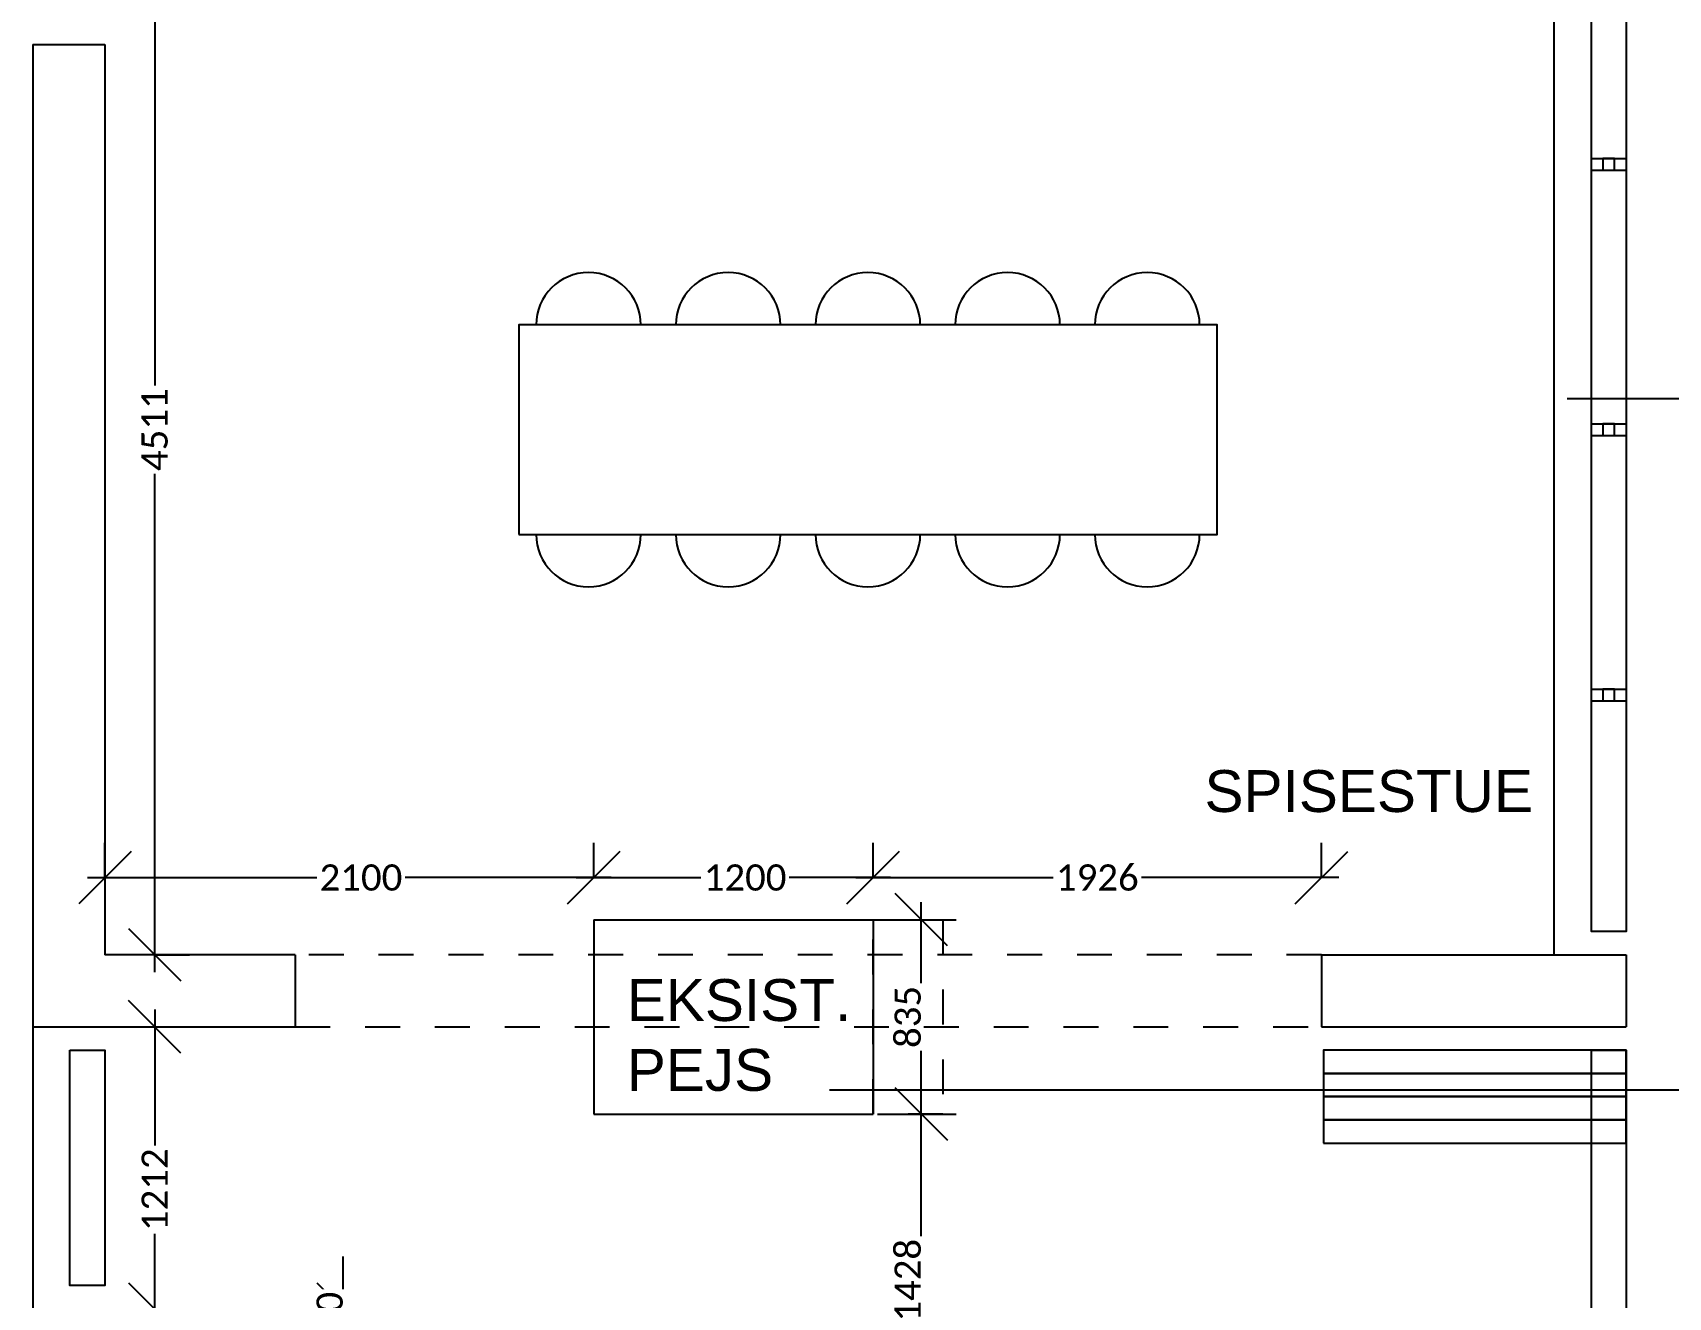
# Model space of a CAD drawing. Header units: millimetres. Extents: x -125028 to 402293, y -1165516 to -1085363.
# Drawn here: x 143779 to 150804, y -1131918 to -1126485 of the extents above; entities that cross this region are included whole.
import ezdxf

# ---------------------------------------------------------------- set-up
doc = ezdxf.new("R2010")
doc.units = ezdxf.units.MM
doc.header["$LTSCALE"] = 100
doc.linetypes.add('Dash 1_5', pattern=[3, 1.5, -1.5])
doc.layers.add('A99--M-', color=9, linetype='Continuous', lineweight=9)
for name, color, linetype in [('Inventar', 8, 'Continuous'), ('Tekst rum', 161, 'Continuous'), ('Vinduesglas', 220, 'Continuous'), ('Vægge meget let', 8, 'Continuous'), ('Vægge tung', 4, 'Continuous')]:
    doc.layers.add(name, color=color, linetype=linetype)
doc.styles.add('Calibri_1', font='calibri.ttf', dxfattribs={"height": 112.5})
doc.dimstyles.new('Diagonal_-_1_5_mm_Calibri', dxfattribs={"dimscale": 304.8, "dimtxt": 132.451698, "dimasz": 0.738189, "dimexe": 0.492126, "dimexo": 0.0625, "dimgap": 0, "dimtad": 1, "dimdec": 0, "dimzin": 0, "dimdsep": 46, "dimtxsty": 'Calibri_1', "dimblk1": 'OBLIQUE', "dimblk2": 'OBLIQUE', "dimsah": 1, "dimcen": 0.09, "dimdle": 0.246063, "dimazin": 0, "dimtfac": 1, "dimtdec": 4, "dimtix": 1, "dimtmove": 2, "dimatfit": 3, "dimfxl": 0.492126, "dimfxlon": 1, "dimtvp": 1, "dimtfill": 1, "dimtolj": 1, "dimtzin": 0, "dimarcsym": 2})

# ---------------------------------------------------------------- blocks, each defined once
blk = doc.blocks.new('_Oblique')
at = {"color": 0, "linetype": 'ByBlock', "lineweight": -2}
blk.add_line((-0.5, -0.5), (0.5, 0.5), dxfattribs=at)
blk = doc.blocks.new('*D2768')
at = {"layer": 'A99--M-', "color": 0, "lineweight": -2, "transparency": 16777216}
for p, q in [((144302.6, -1125860), (144302.6, -1128017.7)), ((144302.6, -1125935), (144452.6, -1125935)), ((144302.6, -1130521), (144302.6, -1128363.3)), ((144302.6, -1130446), (144452.6, -1130446))]:
    blk.add_line(p, q, dxfattribs=at)
at = {"layer": 'Defpoints', "color": 0, "transparency": 16777216}
for p in [(144302.6, -1125935), (144302.6, -1130446), (144302.6, -1130446)]:
    blk.add_point(p, dxfattribs=at)
at = {"layer": 'A99--M-', "color": 0, "lineweight": -2, "transparency": 16777216, "xscale": 224.9999999999999, "yscale": 224.9999999999999, "zscale": 224.9999999999999}
for p, rotation in [((144302.6, -1125935), 90), ((144302.6, -1130446), 270)]:
    blk.add_blockref('_Oblique', p, dxfattribs=dict(at, rotation=rotation))
at = {"layer": 'A99--M-', "color": 0, "transparency": 16777216, "insert": (144302.6, -1128190.5), "char_height": 112.5, "attachment_point": 5, "rotation": 90, "style": 'Calibri_1', "bg_fill": 3, "box_fill_scale": 1.1, "bg_fill_color": 256, "bg_fill_true_color": 13158600, "bg_fill_transparency": 0}
blk.add_mtext('\\A1;4511', dxfattribs=at)
blk = doc.blocks.new('*D2779')
at = {"layer": 'A99--M-', "color": 0, "lineweight": -2, "transparency": 16777216}
for p, q in [((144302.6, -1130681), (144302.6, -1131288.8)), ((144302.6, -1130756), (144452.6, -1130756)), ((144302.6, -1132043), (144302.6, -1131623.2)), ((144302.6, -1131968), (144452.6, -1131968))]:
    blk.add_line(p, q, dxfattribs=at)
at = {"layer": 'Defpoints', "color": 0, "transparency": 16777216}
for p in [(144302.6, -1130756), (144302.6, -1131968), (144302.6, -1131968)]:
    blk.add_point(p, dxfattribs=at)
at = {"layer": 'A99--M-', "color": 0, "lineweight": -2, "transparency": 16777216, "xscale": 224.9999999999999, "yscale": 224.9999999999999, "zscale": 224.9999999999999}
for p, rotation in [((144302.6, -1130756), 90), ((144302.6, -1131968), 270)]:
    blk.add_blockref('_Oblique', p, dxfattribs=dict(at, rotation=rotation))
at = {"layer": 'A99--M-', "color": 0, "transparency": 16777216, "insert": (144302.6, -1131456), "char_height": 112.5, "attachment_point": 5, "rotation": 90, "style": 'Calibri_1', "bg_fill": 3, "box_fill_scale": 1.1, "bg_fill_color": 256, "bg_fill_true_color": 13158600, "bg_fill_transparency": 0}
blk.add_mtext('\\A1;1212', dxfattribs=at)
blk = doc.blocks.new('*D2785')
at = {"layer": 'A99--M-', "color": 0, "lineweight": -2, "transparency": 16777216}
for p, q in [((144088.6, -1130115), (144088.6, -1129965)), ((146188.6, -1130115), (146188.6, -1129965)), ((144013.6, -1130115), (145017, -1130115)), ((146263.6, -1130115), (145360.3, -1130115))]:
    blk.add_line(p, q, dxfattribs=at)
at = {"layer": 'Defpoints', "color": 0, "transparency": 16777216}
for p in [(144088.6, -1130115), (144088.6, -1130115), (146188.6, -1130115)]:
    blk.add_point(p, dxfattribs=at)
at = {"layer": 'A99--M-', "color": 0, "lineweight": -2, "transparency": 16777216, "xscale": 224.9999999999999, "yscale": 224.9999999999999, "zscale": 224.9999999999999, "rotation": 180}
blk.add_blockref('_Oblique', (144088.6, -1130115), dxfattribs=at)
at = {"layer": 'A99--M-', "color": 0, "lineweight": -2, "transparency": 16777216, "xscale": 224.9999999999999, "yscale": 224.9999999999999, "zscale": 224.9999999999999}
blk.add_blockref('_Oblique', (146188.6, -1130115), dxfattribs=at)
at = {"layer": 'A99--M-', "color": 0, "transparency": 16777216, "insert": (145188.6, -1130115), "char_height": 112.5, "attachment_point": 5, "style": 'Calibri_1', "bg_fill": 3, "box_fill_scale": 1.1, "bg_fill_color": 256, "bg_fill_true_color": 13158600, "bg_fill_transparency": 0}
blk.add_mtext('\\A1;2100', dxfattribs=at)
blk = doc.blocks.new('*D2786')
at = {"layer": 'A99--M-', "color": 0, "lineweight": -2, "transparency": 16777216}
for p, q in [((146188.6, -1130115), (146188.6, -1129965)), ((147388.6, -1130115), (147388.6, -1129965)), ((146113.6, -1130115), (146669.6, -1130115)), ((147463.6, -1130115), (147007.7, -1130115))]:
    blk.add_line(p, q, dxfattribs=at)
at = {"layer": 'Defpoints', "color": 0, "transparency": 16777216}
for p in [(146188.6, -1130115), (146188.6, -1130115), (147388.6, -1130115)]:
    blk.add_point(p, dxfattribs=at)
at = {"layer": 'A99--M-', "color": 0, "lineweight": -2, "transparency": 16777216, "xscale": 224.9999999999999, "yscale": 224.9999999999999, "zscale": 224.9999999999999, "rotation": 180}
blk.add_blockref('_Oblique', (146188.6, -1130115), dxfattribs=at)
at = {"layer": 'A99--M-', "color": 0, "lineweight": -2, "transparency": 16777216, "xscale": 224.9999999999999, "yscale": 224.9999999999999, "zscale": 224.9999999999999}
blk.add_blockref('_Oblique', (147388.6, -1130115), dxfattribs=at)
at = {"layer": 'A99--M-', "color": 0, "transparency": 16777216, "insert": (146838.6, -1130115), "char_height": 112.5, "attachment_point": 5, "style": 'Calibri_1', "bg_fill": 3, "box_fill_scale": 1.1, "bg_fill_color": 256, "bg_fill_true_color": 13158600, "bg_fill_transparency": 0}
blk.add_mtext('\\A1;1200', dxfattribs=at)
blk = doc.blocks.new('*D2787')
at = {"layer": 'A99--M-', "color": 0, "lineweight": -2, "transparency": 16777216}
for p, q in [((147388.6, -1130115), (147388.6, -1129965)), ((149314.6, -1130115), (149314.6, -1129965)), ((147313.6, -1130115), (148183, -1130115)), ((149389.6, -1130115), (148520.3, -1130115))]:
    blk.add_line(p, q, dxfattribs=at)
at = {"layer": 'Defpoints', "color": 0, "transparency": 16777216}
for p in [(147388.6, -1130115), (147388.6, -1130115), (149314.6, -1130115)]:
    blk.add_point(p, dxfattribs=at)
at = {"layer": 'A99--M-', "color": 0, "lineweight": -2, "transparency": 16777216, "xscale": 224.9999999999999, "yscale": 224.9999999999999, "zscale": 224.9999999999999, "rotation": 180}
blk.add_blockref('_Oblique', (147388.6, -1130115), dxfattribs=at)
at = {"layer": 'A99--M-', "color": 0, "lineweight": -2, "transparency": 16777216, "xscale": 224.9999999999999, "yscale": 224.9999999999999, "zscale": 224.9999999999999}
blk.add_blockref('_Oblique', (149314.6, -1130115), dxfattribs=at)
at = {"layer": 'A99--M-', "color": 0, "transparency": 16777216, "insert": (148351.6, -1130115), "char_height": 112.5, "attachment_point": 5, "style": 'Calibri_1', "bg_fill": 3, "box_fill_scale": 1.1, "bg_fill_color": 256, "bg_fill_true_color": 13158600, "bg_fill_transparency": 0}
blk.add_mtext('\\A1;1926', dxfattribs=at)
blk = doc.blocks.new('*D2793')
at = {"layer": 'A99--M-', "color": 0, "lineweight": -2, "transparency": 16777216}
for p, q in [((145112.1, -1131968), (145112.1, -1131743)), ((144925.7, -1131968), (145262.1, -1131968)), ((145112.1, -1131968), (145112.1, -1132088)), ((144925.7, -1132088), (145262.1, -1132088)), ((145112.1, -1132088), (145112.1, -1132313))]:
    blk.add_line(p, q, dxfattribs=at)
at = {"layer": 'Defpoints', "color": 0, "transparency": 16777216}
for p in [(144906.6, -1131968), (144906.6, -1132088)]:
    blk.add_point(p, dxfattribs=at)
at = {"layer": 'A99--M-', "color": 0, "lineweight": -2, "transparency": 16777216, "xscale": 224.9999999999999, "yscale": 224.9999999999999, "zscale": 224.9999999999999}
for p, rotation in [((145112.1, -1131968), 270), ((145112.1, -1132088), 90)]:
    blk.add_blockref('_Oblique', p, dxfattribs=dict(at, rotation=rotation))
at = {"layer": 'A99--M-', "color": 0, "transparency": 16777216, "insert": (145054.5, -1132028), "char_height": 112.5, "attachment_point": 5, "rotation": 90, "style": 'Calibri_1', "bg_fill": 3, "box_fill_scale": 1.1, "bg_fill_color": 256, "bg_fill_true_color": 13158600, "bg_fill_transparency": 0}
blk.add_mtext('\\A1;120', dxfattribs=at)
at = {"layer": 'Defpoints', "color": 0, "transparency": 16777216}
blk.add_point((145112.1, -1132088), dxfattribs=at)
blk = doc.blocks.new('*D2797')
at = {"layer": 'A99--M-', "color": 0, "lineweight": -2, "transparency": 16777216}
for p, q in [((147595.1, -1132633.8), (147595.1, -1131056)), ((147407.7, -1131131), (147745.1, -1131131)), ((147397.7, -1132558.8), (147745.1, -1132558.8))]:
    blk.add_line(p, q, dxfattribs=at)
at = {"layer": 'Defpoints', "color": 0, "transparency": 16777216}
for p in [(147388.6, -1131131), (147595.1, -1131131), (147378.6, -1132558.8)]:
    blk.add_point(p, dxfattribs=at)
at = {"layer": 'A99--M-', "color": 0, "lineweight": -2, "transparency": 16777216, "xscale": 224.9999999999999, "yscale": 224.9999999999999, "zscale": 224.9999999999999}
for p, rotation in [((147595.1, -1131131), 90), ((147595.1, -1132558.8), 270)]:
    blk.add_blockref('_Oblique', p, dxfattribs=dict(at, rotation=rotation))
at = {"layer": 'A99--M-', "color": 0, "transparency": 16777216, "insert": (147537.5, -1131844.9), "char_height": 112.5, "attachment_point": 5, "rotation": 90, "style": 'Calibri_1', "bg_fill": 3, "box_fill_scale": 1.1, "bg_fill_color": 256, "bg_fill_true_color": 13158600, "bg_fill_transparency": 0}
blk.add_mtext('\\A1;1428', dxfattribs=at)
blk = doc.blocks.new('*D2798')
at = {"layer": 'A99--M-', "color": 0, "lineweight": -2, "transparency": 16777216}
for p, q in [((147595.1, -1131206), (147595.1, -1130221)), ((147407.7, -1130296), (147745.1, -1130296)), ((147407.7, -1131131), (147745.1, -1131131))]:
    blk.add_line(p, q, dxfattribs=at)
at = {"layer": 'Defpoints', "color": 0, "transparency": 16777216}
for p in [(147388.6, -1130296), (147595.1, -1130296), (147388.6, -1131131)]:
    blk.add_point(p, dxfattribs=at)
at = {"layer": 'A99--M-', "color": 0, "lineweight": -2, "transparency": 16777216, "xscale": 224.9999999999999, "yscale": 224.9999999999999, "zscale": 224.9999999999999}
for p, rotation in [((147595.1, -1130296), 90), ((147595.1, -1131131), 270)]:
    blk.add_blockref('_Oblique', p, dxfattribs=dict(at, rotation=rotation))
at = {"layer": 'A99--M-', "color": 0, "transparency": 16777216, "insert": (147537.5, -1130713.5), "char_height": 112.5, "attachment_point": 5, "rotation": 90, "style": 'Calibri_1', "bg_fill": 3, "box_fill_scale": 1.1, "bg_fill_color": 256, "bg_fill_true_color": 13158600, "bg_fill_transparency": 0}
blk.add_mtext('\\A1;835', dxfattribs=at)

msp = doc.modelspace()

# ---------------------------------------------------------------- linework, layer by layer
at = {"layer": 'Inventar'}
msp.add_lwpolyline([(145866.1, -1128640.5), (148866.1, -1128640.5), (148866.1, -1127740.5), (145866.1, -1127740.5)], close=True, dxfattribs=at)
for centre, start, end in [((146166.1, -1127740.5), 0, 180), ((146766.1, -1127740.5), 0, 180), ((147366.1, -1127740.5), 0, 180), ((147966.1, -1127740.5), 0, 180), ((148566.1, -1127740.5), 0, 180), ((146166.1, -1128640.5), 180, 0), ((146766.1, -1128640.5), 180, 0), ((147366.1, -1128640.5), 180, 0), ((147966.1, -1128640.5), 180, 0), ((148566.1, -1128640.5), 180, 0)]:
    msp.add_arc(centre, 225, start, end, dxfattribs=at)
at = {"layer": 'Tekst rum'}
for p, q in [((150370.1, -1128057), (160301.1, -1128057)), ((147201.1, -1131026), (160301.1, -1131026))]:
    msp.add_line(p, q, dxfattribs=at)
at = {"layer": 'Vinduesglas'}
for p, q in [((150473.6, -1127025.5), (150623.6, -1127025.5)), ((150473.6, -1127075.5), (150623.6, -1127075.5)), ((150473.6, -1128165.5), (150623.6, -1128165.5)), ((150473.6, -1128215.5), (150623.6, -1128215.5)), ((150473.6, -1129305.5), (150623.6, -1129305.5)), ((150473.6, -1129355.5), (150623.6, -1129355.5))]:
    msp.add_line(p, q, dxfattribs=at)
for points in [[(150473.6, -1126035), (150623.6, -1126035), (150623.6, -1130346), (150473.6, -1130346)], [(143938.6, -1130856), (144088.6, -1130856), (144088.6, -1131868), (143938.6, -1131868)], [(149323.6, -1130956), (150623.6, -1130956), (150623.6, -1130856), (149323.6, -1130856)], [(150473.6, -1130856), (150623.6, -1130856), (150623.6, -1137063.7), (150473.6, -1137063.7)], [(149323.6, -1131056), (150623.6, -1131056), (150623.6, -1130956), (149323.6, -1130956)], [(149323.6, -1131156), (150623.6, -1131156), (150623.6, -1131056), (149323.6, -1131056)], [(149323.6, -1131256), (150623.6, -1131256), (150623.6, -1131156), (149323.6, -1131156)]]:
    msp.add_lwpolyline(points, close=True, dxfattribs=at)
at = {"layer": 'Vægge meget let'}
for p, q in [((150313.6, -1130446), (150313.6, -1125935)), ((143778.6, -1130756), (143778.6, -1131968))]:
    msp.add_line(p, q, dxfattribs=at)
at = {"layer": 'Vægge meget let', "linetype": 'Dash 1_5'}
for p, q in [((149314.6, -1130446), (144906.6, -1130446)), ((144906.6, -1130756), (149314.6, -1130756))]:
    msp.add_line(p, q, dxfattribs=at)
msp.add_lwpolyline([(147388.6, -1130296), (147688.6, -1130296), (147688.6, -1131131), (147388.6, -1131131)], close=True, dxfattribs=at)
at = {"layer": 'Vægge tung'}
for p, q in [((143778.6, -1126535), (143778.6, -1130756)), ((143778.6, -1126535), (144088.6, -1126535)), ((144088.6, -1126535), (144088.6, -1130446)), ((146188.6, -1130296), (146188.6, -1131131)), ((146188.6, -1130296), (147388.6, -1130296)), ((147388.6, -1130296), (147388.6, -1131131)), ((144906.6, -1130446), (144906.6, -1130756)), ((149314.6, -1130446), (149314.6, -1130756)), ((149314.6, -1130446), (150623.6, -1130446)), ((150623.6, -1130446), (150623.6, -1130756)), ((143778.6, -1130756), (144906.6, -1130756)), ((149314.6, -1130756), (150623.6, -1130756)), ((146188.6, -1131131), (147388.6, -1131131))]:
    msp.add_line(p, q, dxfattribs=at)
for points in [[(150523.6, -1127075.5), (150573.6, -1127075.5), (150573.6, -1127025.5), (150523.6, -1127025.5)], [(150523.6, -1128215.5), (150573.6, -1128215.5), (150573.6, -1128165.5), (150523.6, -1128165.5)], [(150523.6, -1129355.5), (150573.6, -1129355.5), (150573.6, -1129305.5), (150523.6, -1129305.5)]]:
    msp.add_lwpolyline(points, close=True, dxfattribs=at)

# ---------------------------------------------------------------- texts
at = {"layer": 'Tekst rum', "char_height": 180, "attachment_point": 1}
for s, width, heights, insert in [('{\\fArial|b0|i0|c0|p34;SPISESTUE}', 2883, [0], (148812, -1129653)), ('{\\fArial|b0|i0|c0|p34;EKSIST.\\PPEJS}', 1012.101, [1445], (146330.5, -1130551))]:
    msp.add_mtext_dynamic_manual_height_columns(s, width=width, gutter_width=1, heights=heights, dxfattribs=dict(at, insert=insert))

# ---------------------------------------------------------------- dimensions: what is measured, and where the dimension line sits
at = {"layer": 'A99--M-'}
dim = msp.add_linear_dim(base=(144302.6, -1130446), p1=(144302.6, -1125935), p2=(144302.6, -1130446), angle=90, dimstyle='Diagonal_-_1_5_mm_Calibri', override={"dimpost": '<>', "dimfxl": 1459.172368}, dxfattribs=at)
dim.commit()
dim.dimension.update_dxf_attribs({"geometry": '*D2768', "text_midpoint": (144302.6, -1128190.5), "dimtype": 160})
dim = msp.add_linear_dim(base=(145112.1, -1132088), p1=(144906.6, -1131968), p2=(144906.6, -1132088), angle=90, dimstyle='Diagonal_-_1_5_mm_Calibri', override={"dimpost": '<>', "dimfxl": 1459.172368}, dxfattribs=at)
dim.commit()
dim.dimension.update_dxf_attribs({"geometry": '*D2793', "text_midpoint": (145054.5, -1132028)})

# ---------------------------------------------------------------- next in the draw order: linework, layer by layer
at = {"layer": 'Vægge tung'}
msp.add_line((144906.6, -1130446), (144088.6, -1130446), dxfattribs=at)

# ---------------------------------------------------------------- next in the draw order: dimensions: what is measured, and where the dimension line sits
at = {"layer": 'A99--M-'}
dim = msp.add_linear_dim(base=(144088.6, -1130115), p1=(146188.6, -1130115), p2=(144088.6, -1130115), dimstyle='Diagonal_-_1_5_mm_Calibri', override={"dimpost": '<>', "dimfxl": 1459.172368}, dxfattribs=at)
dim.commit()
dim.dimension.update_dxf_attribs({"geometry": '*D2785', "text_midpoint": (145188.6, -1130115), "dimtype": 160})
dim = msp.add_linear_dim(base=(144302.6, -1131968), p1=(144302.6, -1130756), p2=(144302.6, -1131968), angle=90, dimstyle='Diagonal_-_1_5_mm_Calibri', override={"dimpost": '<>', "dimfxl": 1459.172368}, dxfattribs=at)
dim.commit()
dim.dimension.update_dxf_attribs({"geometry": '*D2779', "text_midpoint": (144302.6, -1131456), "dimtype": 160})
dim = msp.add_linear_dim(base=(147595.1, -1131131), p1=(147378.6, -1132558.7), p2=(147388.6, -1131131), angle=90, dimstyle='Diagonal_-_1_5_mm_Calibri', override={"dimpost": '<>', "dimfxl": 1459.172368}, dxfattribs=at)
dim.commit()
dim.dimension.update_dxf_attribs({"geometry": '*D2797', "text_midpoint": (147537.5, -1131844.9)})

# ---------------------------------------------------------------- next in the draw order: dimensions: what is measured, and where the dimension line sits
dim = msp.add_linear_dim(base=(146188.6, -1130115), p1=(147388.6, -1130115), p2=(146188.6, -1130115), dimstyle='Diagonal_-_1_5_mm_Calibri', override={"dimpost": '<>', "dimfxl": 1459.172368}, dxfattribs=at)
dim.commit()
dim.dimension.update_dxf_attribs({"geometry": '*D2786', "text_midpoint": (146838.6, -1130115), "dimtype": 160})

# ---------------------------------------------------------------- next in the draw order: dimensions: what is measured, and where the dimension line sits
dim = msp.add_linear_dim(base=(147388.6, -1130115), p1=(149314.6, -1130115), p2=(147388.6, -1130115), dimstyle='Diagonal_-_1_5_mm_Calibri', override={"dimpost": '<>', "dimfxl": 1459.172368}, dxfattribs=at)
dim.commit()
dim.dimension.update_dxf_attribs({"geometry": '*D2787', "text_midpoint": (148351.6, -1130115), "dimtype": 160})

# ---------------------------------------------------------------- next in the draw order: dimensions: what is measured, and where the dimension line sits
dim = msp.add_linear_dim(base=(147595.1, -1130296), p1=(147388.6, -1131131), p2=(147388.6, -1130296), angle=90, dimstyle='Diagonal_-_1_5_mm_Calibri', override={"dimpost": '<>', "dimfxl": 1459.172368}, dxfattribs=at)
dim.commit()
dim.dimension.update_dxf_attribs({"geometry": '*D2798', "text_midpoint": (147537.5, -1130713.5)})

doc.saveas('drawing.dxf')
